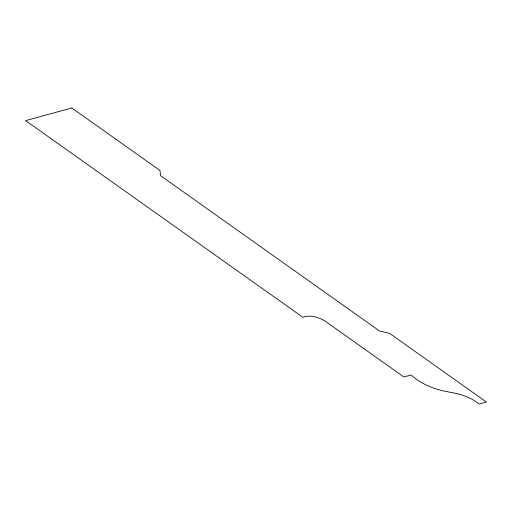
<?xml version="1.0" encoding="UTF-8"?>
<svg xmlns="http://www.w3.org/2000/svg" width="512" height="512" viewBox="0 0 512 512"><rect width="100%" height="100%" fill="white"/><g stroke="black" fill="none" stroke-linecap="round" stroke-linejoin="round"><path stroke-width="0.77" d="M71.84 107.974L25.6 120.608L302.874 317.28L305.306 316.614A15.168 6.79 18.9 0 1 325.805 321.594L403.872 376.966L411.174 374.976A36.685 16.422 18.9 0 0 445.114 391.27L455.027 393.21A27.942 12.512 18.9 0 1 479.098 404.026L486.4 402.029L389.715 333.446L379.462 330.957L160.544 175.674L160.026 170.528L71.84 107.974"/></g></svg>
